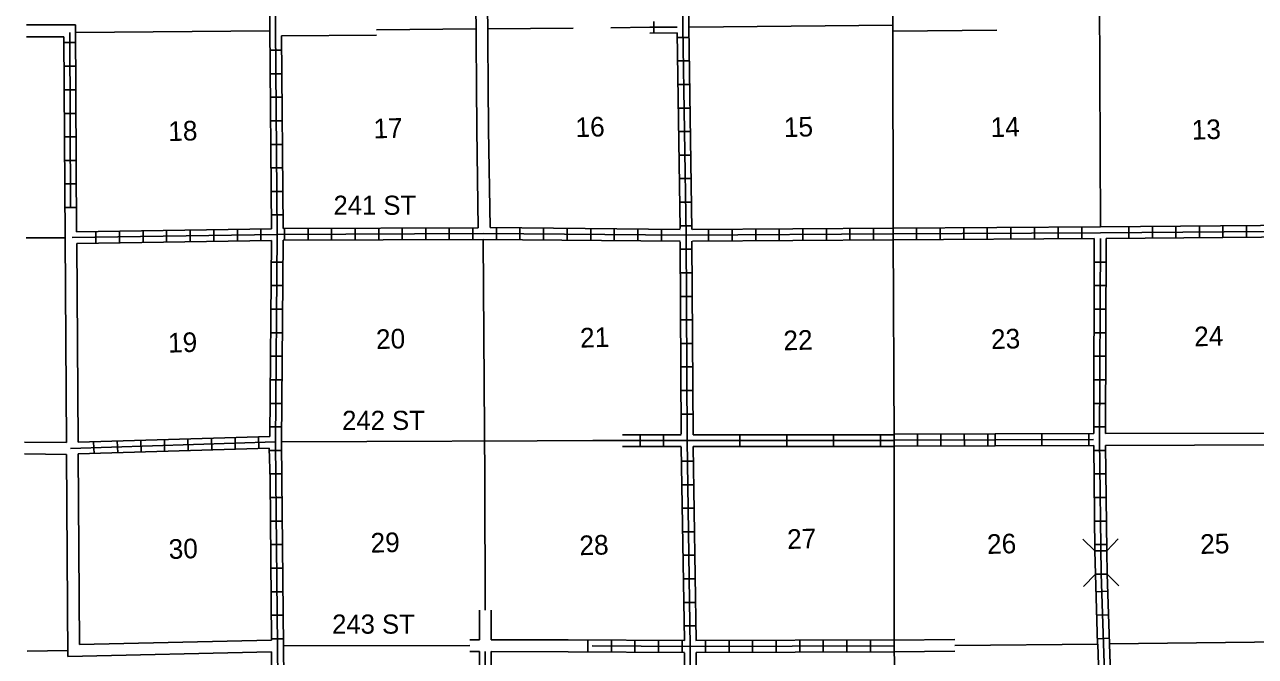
# Model space of a CAD drawing. Extents: x 1557140 to 1961012, y 15613470 to 16163728.
# Drawn here: x 1690058 to 1721398, y 15933841 to 15949946 of the extents above; entities that cross this region are included whole.
import ezdxf

# ---------------------------------------------------------------- set-up
doc = ezdxf.new("R2010")
doc.units = 0
for name, color, linetype in [('L10', 7, 'Continuous'), ('L11', 7, 'Continuous'), ('L13', 7, 'Continuous'), ('L14', 7, 'Continuous'), ('L18', 7, 'Continuous'), ('L30', 7, 'Continuous'), ('L4', 7, 'Continuous'), ('L55', 7, 'Continuous'), ('L8', 7, 'Continuous'), ('L9', 7, 'Continuous')]:
    doc.layers.add(name, color=color, linetype=linetype)

msp = doc.modelspace()

# ---------------------------------------------------------------- linework, layer by layer
at = {"layer": 'L10'}
for p, q in [((1717582, 15939519), (1722582, 15939535)), ((1717582, 15939218), (1722582, 15939234))]:
    msp.add_line(p, q, dxfattribs=at)
for points in [[(1701398, 15934267), (1701640, 15934267)], [(1701398, 15933967), (1701644, 15933967)]]:
    msp.add_lwpolyline(points, dxfattribs=at)
at = {"layer": 'L11'}
for p, q in [((1701515, 15955015), (1701573, 15947273)), ((1701815, 15955017), (1701874, 15947273)), ((1696601, 15949661), (1699018, 15949673)), ((1712166, 15949781), (1714814, 15949805)), ((1701608, 15944767), (1701573, 15947273)), ((1701909, 15944777), (1701874, 15947273)), ((1691123, 15939291), (1691090, 15944508)), ((1691423, 15939304), (1691391, 15944366)), ((1691158, 15933841), (1691125, 15938990)), ((1691456, 15934148), (1691425, 15939003)), ((1712195, 15934257), (1713741, 15934272)), ((1712198, 15933957), (1713744, 15933972))]:
    msp.add_line(p, q, dxfattribs=at)
for points in [[(1701640, 15934267), (1701637, 15935016)], [(1701940, 15934265), (1701937, 15935016)], [(1691456, 15934148), (1696345, 15934257)], [(1703901, 15934261), (1701940, 15934265)], [(1691158, 15933841), (1696348, 15933957)], [(1703901, 15933961), (1701938, 15933969)]]:
    msp.add_lwpolyline(points, dxfattribs=at)
at = {"layer": 'L13'}
for p, q in [((1717413, 15955042), (1717450, 15944794)), ((1706990, 15949884), (1712165, 15949931)), ((1691357, 15949741), (1696299, 15949783)), ((1699018, 15949814), (1701554, 15949836)), ((1701854, 15949841), (1704023, 15949858)), ((1704982, 15949867), (1705979, 15949877)), ((1696600, 15939308), (1705284, 15939348)), ((1713743, 15934122), (1717386, 15934157)), ((1717682, 15934165), (1722471, 15934218))]:
    msp.add_line(p, q, dxfattribs=at)
for points in [[(1701787, 15935016), (1701774, 15938373), (1701732, 15944466)], [(1696647, 15934107), (1701398, 15934117)]]:
    msp.add_lwpolyline(points, dxfattribs=at)
at = {"layer": 'L18'}
for p, q in [((1717312, 15936536), (1717006, 15936826)), ((1717613, 15936536), (1717904, 15936842)), ((1717312, 15936536), (1717613, 15936536)), ((1717323, 15935934), (1717312, 15936536)), ((1717624, 15935934), (1717613, 15936536)), ((1717323, 15935934), (1717022, 15935627)), ((1717323, 15935934), (1717624, 15935934)), ((1717624, 15935934), (1717925, 15935643))]:
    msp.add_line(p, q, dxfattribs=at)
at = {"layer": 'L4'}
for points in [[(1712076, 15960328), (1712107, 15955190), (1712165, 15949936), (1712175, 15944609)], [(1712265, 15929819), (1712196, 15934107), (1712196, 15939345), (1712175, 15944609)]]:
    msp.add_lwpolyline(points, dxfattribs=at)
at = {"layer": 'L55'}
for p, q in [((1691357, 15949936), (1690105, 15949936)), ((1691056, 15949635), (1690105, 15949635)), ((1691092, 15944508), (1690100, 15944508)), ((1691123, 15939291), (1690058, 15939302)), ((1691125, 15938990), (1690058, 15939001)), ((1691159, 15933994), (1690124, 15933978))]:
    msp.add_line(p, q, dxfattribs=at)
at = {"layer": 'L8'}
for p, q in [((1706076, 15950027), (1706078, 15949729)), ((1705979, 15949877), (1706674, 15949884)), ((1705980, 15949727), (1706676, 15949734)), ((1706674, 15949620), (1706975, 15949620)), ((1691367, 15949486), (1691066, 15949486)), ((1696605, 15949292), (1696309, 15949292)), ((1706679, 15949018), (1706980, 15949018)), ((1691367, 15948886), (1691066, 15948886)), ((1696605, 15948690), (1696309, 15948690)), ((1706689, 15948416), (1706990, 15948416)), ((1691367, 15948286), (1691066, 15948286)), ((1696616, 15948094), (1696315, 15948094)), ((1706700, 15947819), (1706996, 15947819)), ((1691367, 15947682), (1691066, 15947682)), ((1696616, 15947492), (1696315, 15947492)), ((1706716, 15947217), (1707017, 15947217)), ((1691373, 15947083), (1691072, 15947083)), ((1696621, 15946890), (1696325, 15946890)), ((1691373, 15946483), (1691072, 15946483)), ((1706721, 15946615), (1707022, 15946615)), ((1696621, 15946293), (1696325, 15946293)), ((1691373, 15945883), (1691072, 15945883)), ((1706732, 15946019), (1707033, 15946019)), ((1696631, 15945691), (1696330, 15945691)), ((1691383, 15945285), (1691082, 15945285)), ((1706742, 15945417), (1707038, 15945417)), ((1696642, 15945094), (1696341, 15945094)), ((1691874, 15944376), (1691874, 15944677)), ((1692476, 15944382), (1692476, 15944683)), ((1693073, 15944392), (1693073, 15944693)), ((1693675, 15944408), (1693675, 15944709)), ((1694271, 15944419), (1694271, 15944720)), ((1694873, 15944424), (1694873, 15944725)), ((1695475, 15944434), (1695475, 15944735)), ((1696072, 15944440), (1696072, 15944741)), ((1696674, 15944450), (1696674, 15944751)), ((1697275, 15944450), (1697275, 15944751)), ((1697872, 15944461), (1697872, 15944757)), ((1698474, 15944461), (1698474, 15944757)), ((1699076, 15944461), (1699076, 15944757)), ((1699673, 15944461), (1699673, 15944757)), ((1700274, 15944461), (1700274, 15944757)), ((1700871, 15944466), (1700871, 15944767)), ((1701473, 15944466), (1701473, 15944767)), ((1702075, 15944466), (1702075, 15944767)), ((1702671, 15944461), (1702671, 15944767)), ((1703273, 15944461), (1703273, 15944757)), ((1703875, 15944450), (1703875, 15944751)), ((1704472, 15944440), (1704472, 15944741)), ((1705074, 15944440), (1705074, 15944741)), ((1705676, 15944434), (1705676, 15944735)), ((1706272, 15944434), (1706272, 15944735)), ((1706748, 15944815), (1707048, 15944815)), ((1707471, 15944424), (1707471, 15944725)), ((1708073, 15944434), (1708073, 15944735)), ((1708675, 15944434), (1708675, 15944735)), ((1709271, 15944440), (1709271, 15944741)), ((1709873, 15944440), (1709873, 15944741)), ((1710475, 15944450), (1710475, 15944751)), ((1711072, 15944450), (1711072, 15944751)), ((1711674, 15944461), (1711674, 15944757)), ((1712772, 15944461), (1712772, 15944757)), ((1713374, 15944466), (1713374, 15944767)), ((1713970, 15944466), (1713970, 15944767)), ((1714572, 15944477), (1714572, 15944778)), ((1715174, 15944477), (1715174, 15944778)), ((1715771, 15944482), (1715771, 15944783)), ((1716373, 15944482), (1716373, 15944783)), ((1716975, 15944493), (1716975, 15944794)), ((1718173, 15944503), (1718173, 15944799)), ((1718775, 15944503), (1718775, 15944799)), ((1719372, 15944508), (1719372, 15944809)), ((1719974, 15944508), (1719974, 15944809)), ((1720570, 15944519), (1720570, 15944815)), ((1721172, 15944524), (1721172, 15944825)), ((1706748, 15944218), (1707048, 15944218)), ((1696631, 15943891), (1696330, 15943891)), ((1717297, 15943891), (1717598, 15943891)), ((1706758, 15943616), (1707059, 15943616)), ((1696631, 15943294), (1696330, 15943294)), ((1706758, 15943019), (1707059, 15943019)), ((1717297, 15943294), (1717598, 15943294)), ((1696621, 15942692), (1696325, 15942692)), ((1706763, 15942418), (1707064, 15942418)), ((1717291, 15942692), (1717587, 15942692)), ((1696621, 15942090), (1696325, 15942090)), ((1717291, 15942090), (1717587, 15942090)), ((1706763, 15941816), (1707064, 15941816)), ((1696616, 15941494), (1696315, 15941494)), ((1717291, 15941494), (1717587, 15941494)), ((1706774, 15941219), (1707075, 15941219)), ((1696605, 15940892), (1696309, 15940892)), ((1717291, 15940892), (1717587, 15940892)), ((1706774, 15940617), (1707075, 15940617)), ((1696605, 15940290), (1696309, 15940290)), ((1717281, 15940290), (1717582, 15940290)), ((1706774, 15940015), (1707075, 15940015)), ((1696600, 15939693), (1696299, 15939693)), ((1717281, 15939693), (1717582, 15939693)), ((1691225, 15939144), (1696447, 15939308)), ((1691423, 15939304), (1696299, 15939450)), ((1691832, 15939007), (1691816, 15939308)), ((1692434, 15939033), (1692413, 15939334)), ((1693025, 15939049), (1693015, 15939350)), ((1693622, 15939065), (1693617, 15939366)), ((1694224, 15939086), (1694213, 15939381)), ((1694826, 15939107), (1694815, 15939408)), ((1695422, 15939128), (1695417, 15939424)), ((1696024, 15939144), (1696014, 15939440)), ((1704530, 15939345), (1712196, 15939345)), ((1705284, 15939492), (1706774, 15939492)), ((1705734, 15939191), (1705734, 15939492)), ((1706330, 15939191), (1706330, 15939492)), ((1712196, 15939503), (1714770, 15939511)), ((1712197, 15939204), (1712196, 15939502)), ((1712196, 15939353), (1714771, 15939361)), ((1712793, 15939206), (1712792, 15939504)), ((1713390, 15939208), (1713389, 15939506)), ((1713987, 15939210), (1713986, 15939508)), ((1714583, 15939211), (1714582, 15939510)), ((1691425, 15939003), (1696288, 15939149)), ((1696600, 15939091), (1696299, 15939091)), ((1705284, 15939191), (1706779, 15939191)), ((1712197, 15939203), (1714771, 15939211)), ((1717281, 15939091), (1717582, 15939091)), ((1706790, 15938817), (1707091, 15938817)), ((1696605, 15938494), (1696309, 15938494)), ((1717291, 15938494), (1717587, 15938494)), ((1706800, 15938215), (1707096, 15938215)), ((1696616, 15937893), (1696315, 15937893)), ((1717297, 15937893), (1717598, 15937893)), ((1706806, 15937618), (1707107, 15937618)), ((1696616, 15937291), (1696315, 15937291)), ((1717307, 15937291), (1717608, 15937291)), ((1706816, 15937016), (1707117, 15937016)), ((1696621, 15936694), (1696325, 15936694)), ((1717313, 15936694), (1717613, 15936694)), ((1706821, 15936419), (1707122, 15936419)), ((1696631, 15936092), (1696330, 15936092)), ((1706832, 15935817), (1707133, 15935817)), ((1717339, 15935485), (1717640, 15935501)), ((1696631, 15935490), (1696330, 15935490)), ((1706837, 15935216), (1707138, 15935216)), ((1696642, 15934893), (1696341, 15934893)), ((1717355, 15934893), (1717656, 15934899)), ((1706848, 15934619), (1707149, 15934619)), ((1696647, 15934292), (1696346, 15934292)), ((1704402, 15934249), (1704402, 15933958)), ((1704403, 15934258), (1704403, 15933958)), ((1705000, 15934254), (1705000, 15933954)), ((1705597, 15934249), (1705597, 15933948)), ((1706198, 15934249), (1706198, 15933948)), ((1706800, 15934244), (1706800, 15933943)), ((1707397, 15934244), (1707397, 15933943)), ((1707999, 15934244), (1707999, 15933943)), ((1708595, 15934249), (1708595, 15933948)), ((1709197, 15934249), (1709197, 15933948)), ((1709799, 15934249), (1709799, 15933948)), ((1710396, 15934249), (1710396, 15933948)), ((1710998, 15934260), (1710998, 15933959)), ((1711600, 15934260), (1711600, 15933959)), ((1717381, 15934292), (1717682, 15934302))]:
    msp.add_line(p, q, dxfattribs=at)
for points in [[(1696341, 15944741), (1696299, 15949868), (1696325, 15954973)], [(1696547, 15928890), (1696499, 15934107), (1696457, 15938352), (1696447, 15939308), (1696489, 15944598), (1696447, 15949868), (1696473, 15954973)], [(1707038, 15928832), (1707006, 15934091), (1706932, 15939350), (1706932, 15939350), (1706901, 15944577), (1706821, 15949878), (1706858, 15955016)], [(1707048, 15944725), (1706975, 15949878), (1706975, 15950533)], [(1691383, 15944667), (1691357, 15949936)], [(1691092, 15944508), (1691056, 15949635)], [(1691230, 15945285), (1691209, 15949741)], [(1696642, 15944751), (1696601, 15949661)], [(1706748, 15944751), (1706676, 15949734)], [(1691272, 15944519), (1696489, 15944598), (1701732, 15944619), (1706901, 15944577), (1712175, 15944609)], [(1691383, 15944667), (1696341, 15944741)], [(1696642, 15944751), (1701608, 15944767)], [(1701909, 15944777), (1706748, 15944725)], [(1707064, 15944725), (1712175, 15944757)], [(1712175, 15944757), (1717450, 15944794), (1722550, 15944836)], [(1712175, 15944609), (1717450, 15944640), (1722698, 15944683), (1727270, 15944725), (1732524, 15944783)], [(1691391, 15944366), (1696341, 15944440)], [(1696299, 15939450), (1696341, 15944440)], [(1696700, 15929033), (1696647, 15934107), (1696605, 15938352), (1696600, 15939308), (1696642, 15944450)], [(1696642, 15944450), (1701732, 15944466), (1706748, 15944424)], [(1706779, 15939508), (1706748, 15944408)], [(1707080, 15939492), (1707048, 15944424)], [(1707064, 15944424), (1712175, 15944461)], [(1712175, 15944461), (1717297, 15944493)], [(1717297, 15944493), (1717281, 15939519)], [(1717450, 15944493), (1717429, 15939376), (1717471, 15935944), (1717708, 15928858)], [(1717598, 15944493), (1717582, 15939519)], [(1717598, 15944493), (1722550, 15944535)], [(1696345, 15934257), (1696309, 15938352), (1696288, 15939149)], [(1706858, 15934244), (1706779, 15939186)], [(1707154, 15934244), (1707080, 15939192)], [(1717281, 15939219), (1717313, 15936536)], [(1717582, 15939218), (1717613, 15936536)], [(1717323, 15935934), (1717375, 15934157)], [(1717624, 15935934), (1717825, 15929825)], [(1703901, 15934261), (1706864, 15934244)], [(1707149, 15934244), (1712196, 15934260)], [(1696399, 15929033), (1696348, 15933957)], [(1703901, 15933961), (1706864, 15933943)], [(1704509, 15934107), (1707006, 15934091), (1712196, 15934107)], [(1706890, 15928974), (1706858, 15933932)], [(1707154, 15933943), (1712196, 15933959)], [(1707191, 15928985), (1707154, 15933943)], [(1717386, 15934157), (1717524, 15929809)]]:
    msp.add_lwpolyline(points, dxfattribs=at)
at = {"layer": 'L9'}
for p, q in [((1707078, 15939342), (1712196, 15939342)), ((1707080, 15939492), (1712196, 15939492)), ((1708271, 15939193), (1708271, 15939492)), ((1709464, 15939193), (1709464, 15939492)), ((1710657, 15939193), (1710657, 15939492)), ((1711851, 15939193), (1711851, 15939492)), ((1714770, 15939511), (1717281, 15939519)), ((1714771, 15939212), (1714770, 15939510)), ((1714771, 15939361), (1717279, 15939369)), ((1715964, 15939216), (1715963, 15939514)), ((1717157, 15939219), (1717156, 15939518)), ((1707080, 15939192), (1712196, 15939192)), ((1714771, 15939211), (1717281, 15939219))]:
    msp.add_line(p, q, dxfattribs=at)
for points in [[(1701644, 15933967), (1701674, 15928990)], [(1701788, 15933968), (1701825, 15928989)], [(1701938, 15933969), (1701975, 15928990)]]:
    msp.add_lwpolyline(points, dxfattribs=at)

# ---------------------------------------------------------------- texts
at = {"layer": 'L14'}
for s, p in [('18', (1693722, 15946974)), ('17', (1698949, 15947043)), ('16', (1704092, 15947075)), ('15', (1709398, 15947075)), ('14', (1714662, 15947075)), ('13', (1719783, 15947011)), ('19', (1693717, 15941583)), ('20', (1699013, 15941673)), ('21', (1704208, 15941710)), ('22', (1709387, 15941641)), ('23', (1714673, 15941673)), ('24', (1719847, 15941742)), ('27', (1709482, 15936578)), ('30', (1693733, 15936324)), ('29', (1698875, 15936483)), ('28', (1704192, 15936419)), ('26', (1714572, 15936451)), ('25', (1720000, 15936451))]:
    msp.add_text(s, height=500, rotation=1.7657, dxfattribs=at).set_placement(p)
at = {"layer": 'L30'}
for s, p in [('241 ST', (1697923, 15945097)), ('242 ST', (1698144, 15939614)), ('243 ST', (1697889, 15934421))]:
    msp.add_text(s, height=488, rotation=360, dxfattribs=at).set_placement(p)

doc.saveas('drawing.dxf')
